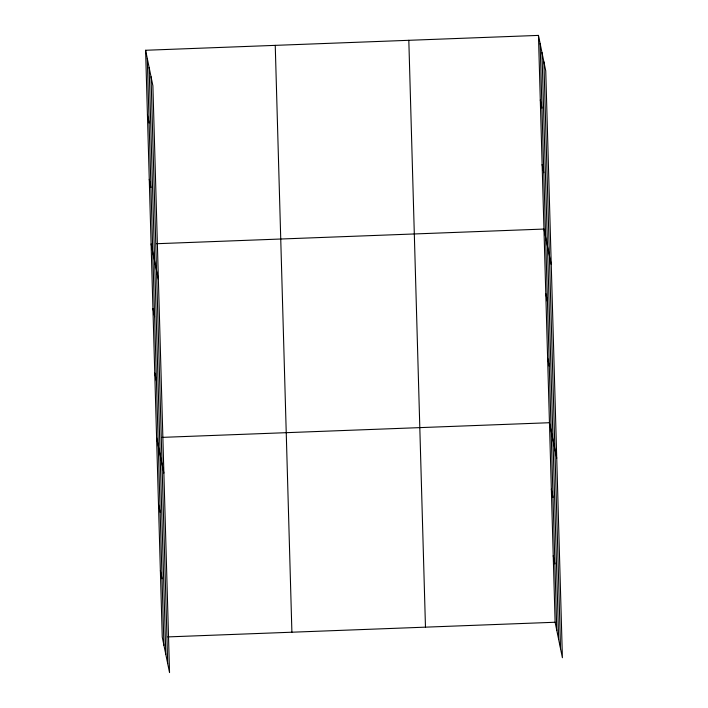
<?xml version="1.0" encoding="UTF-8"?>
<svg xmlns="http://www.w3.org/2000/svg" width="708" height="708" viewBox="0 0 708 708"><rect width="100%" height="100%" fill="white"/><g stroke="black" fill="none" stroke-linecap="round" stroke-linejoin="round"><path stroke-width="1.06" d="M145.6 50.268L152.884 85.748L169.539 672.6L162.256 637.111L145.6 50.268L538.461 35.4L545.744 70.888L562.4 657.732L555.116 622.252L538.461 35.4M156.592 243.72L543.956 229.056L551.24 264.544M162.088 437.376L549.452 422.72L556.736 458.209M167.752 636.908L555.116 622.252M540.293 99.952L541.965 108.12M542.124 164.504L543.797 172.672M545.788 293.616L547.461 301.785M547.62 358.168L549.293 366.337M551.337 489.228L553.019 497.397M553.222 555.736L554.904 563.904M147.432 114.82L149.114 122.988M149.264 179.372L150.946 187.54M151.096 243.924L158.38 279.412M152.928 308.476L154.609 316.644M154.76 373.036L156.441 381.205M156.592 437.588L163.875 473.068M158.486 504.096L160.158 512.265M160.371 570.604L162.043 578.772M543.894 61.87L560.55 648.723M541.983 52.587L558.639 639.43M540.133 43.569L556.789 630.421M408.817 40.303L425.473 627.155M275.244 45.356L291.9 632.209M151.034 76.738L167.69 663.582M149.131 67.446L165.787 654.298M147.282 58.437L163.937 645.28"/></g></svg>
